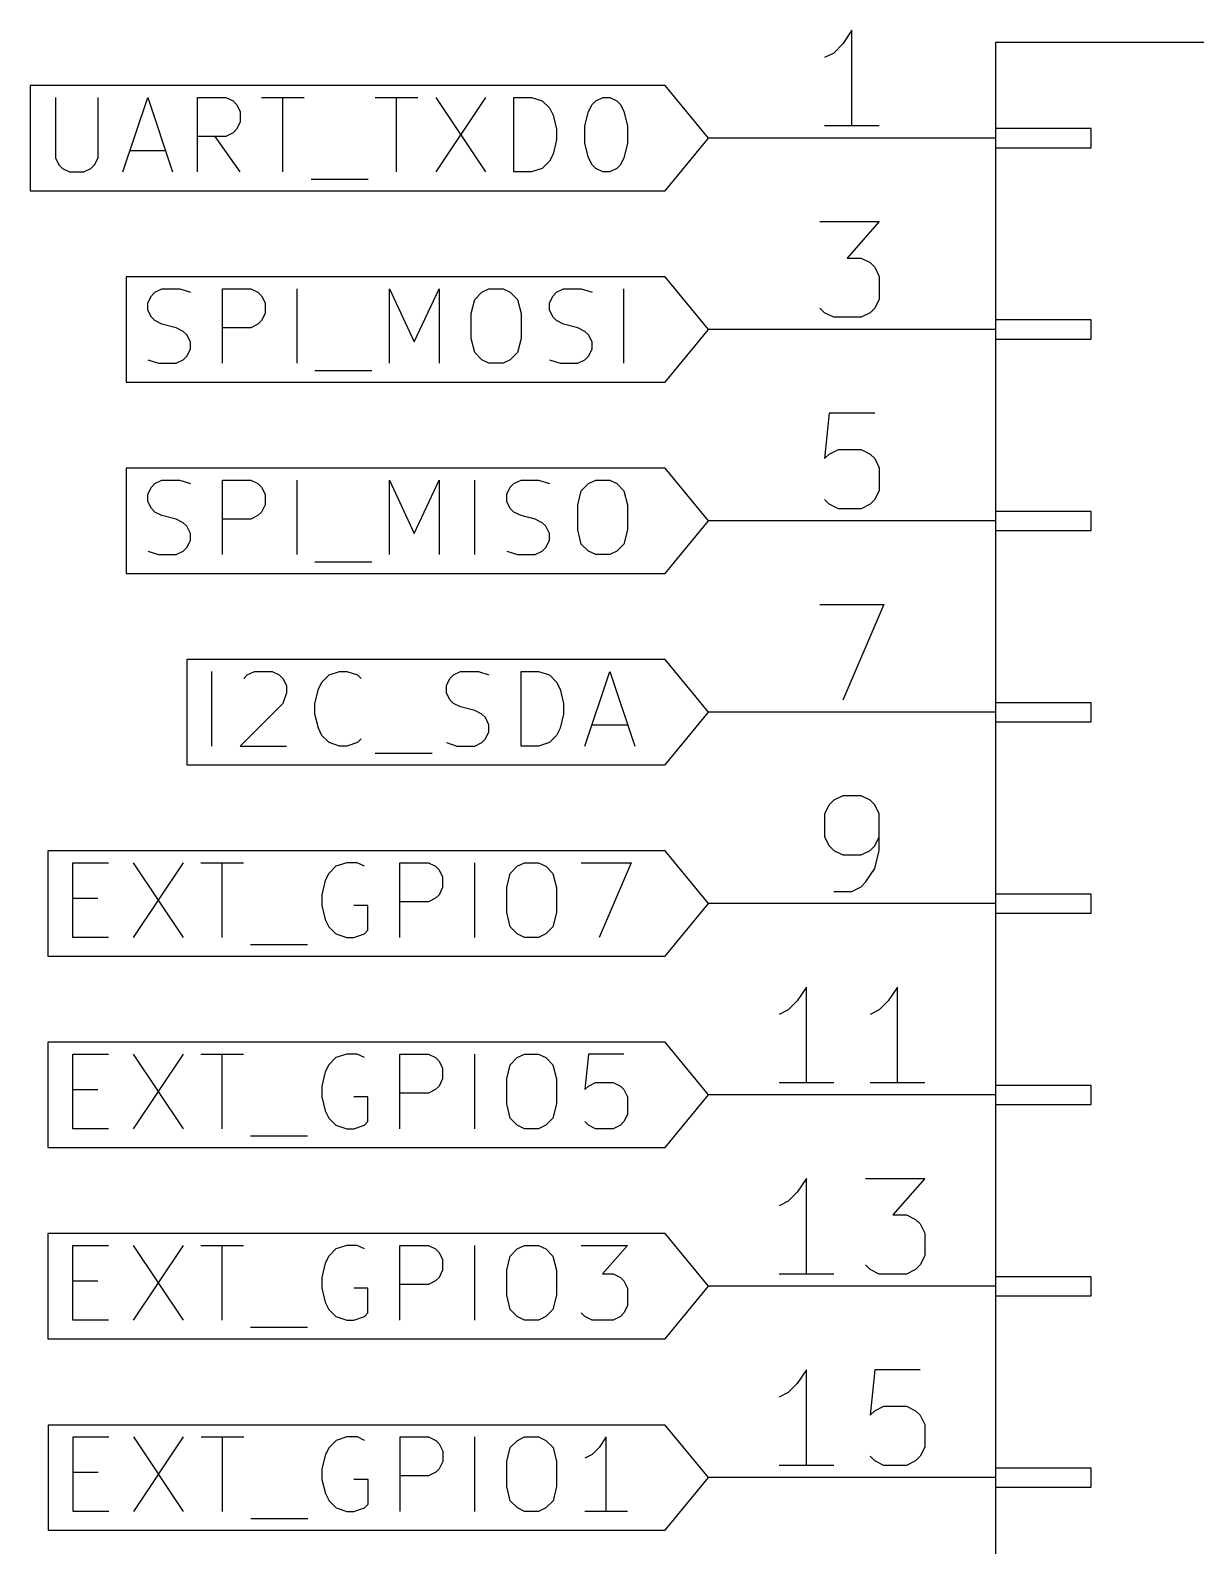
# Model space of a CAD drawing. Extents: x 0.4 to 16.1, y -11.3 to -0.4.
# Drawn here: x 9.846 to 10.455, y -7.586 to -6.794 of the extents above; entities that cross this region are included whole.
import ezdxf

# ---------------------------------------------------------------- set-up
doc = ezdxf.new("R2010")
doc.units = 0
doc.header["$MEASUREMENT"] = 0
doc.layers.add('LYELLOW', color=51, linetype='CONTINUOUS')
doc.layers.add('RED2', color=1, linetype='CONTINUOUS')

msp = doc.modelspace()

# ---------------------------------------------------------------- linework, layer by layer
at = {"layer": 'LYELLOW', "linetype": 'CONTINUOUS'}
for p, q in [((10.35, -6.8), (10.35, -8.1)), ((10.55, -6.8), (10.35, -6.8))]:
    msp.add_line(p, q, dxfattribs=at)
at = {"layer": 'RED2', "linetype": 'CONTINUOUS'}
for p, q in [((10.275, -6.79361), (10.2702, -6.80076)), ((10.275, -6.84361), (10.275, -6.79361)), ((10.2702, -6.80076), (10.2655, -6.80552)), ((10.35, -6.8), (10.35, -8.1)), ((10.55, -6.8), (10.35, -6.8)), ((10.35, -6.8), (10.35, -8.1)), ((10.55, -6.8), (10.35, -6.8)), ((10.2655, -6.80552), (10.2607, -6.8079)), ((10.1774, -6.8225), (9.84567, -6.8225)), ((9.84567, -6.8225), (9.84567, -6.85)), ((10.2, -6.85), (10.1774, -6.8225)), ((9.85877, -6.82864), (9.85877, -6.86021)), ((9.88105, -6.86021), (9.88105, -6.82864)), ((9.89405, -6.86764), (9.90705, -6.82864)), ((9.90705, -6.82864), (9.92005, -6.86764)), ((9.93305, -6.86764), (9.93305, -6.82864)), ((9.93305, -6.82864), (9.94791, -6.82864)), ((9.94791, -6.82864), (9.95162, -6.8305)), ((9.95162, -6.8305), (9.95348, -6.83235)), ((9.95348, -6.83235), (9.95534, -6.83607)), ((9.96648, -6.82864), (9.98877, -6.82864)), ((9.97762, -6.86764), (9.97762, -6.82864)), ((10.0259, -6.82864), (10.0482, -6.82864)), ((10.0371, -6.86764), (10.0371, -6.82864)), ((10.0575, -6.82864), (10.0835, -6.86764)), ((10.0835, -6.82864), (10.0575, -6.86764)), ((10.0983, -6.86764), (10.0983, -6.82864)), ((10.0983, -6.82864), (10.1076, -6.82864)), ((10.1076, -6.82864), (10.1132, -6.8305)), ((10.1132, -6.8305), (10.1169, -6.83421)), ((10.1169, -6.83421), (10.1188, -6.83793)), ((10.1373, -6.83607), (10.1392, -6.83235)), ((10.1392, -6.83235), (10.1411, -6.8305)), ((10.1411, -6.8305), (10.1448, -6.82864)), ((10.1448, -6.82864), (10.1485, -6.82864)), ((10.1485, -6.82864), (10.1522, -6.8305)), ((10.1522, -6.8305), (10.1541, -6.83235)), ((10.1541, -6.83235), (10.1559, -6.83607)), ((9.95534, -6.84164), (9.95348, -6.84535)), ((9.95534, -6.83607), (9.95534, -6.84164)), ((10.1188, -6.83793), (10.1206, -6.84535)), ((10.1355, -6.8435), (10.1373, -6.83607)), ((10.1559, -6.83607), (10.1578, -6.8435)), ((9.84567, -6.85), (9.84567, -6.8775)), ((9.94791, -6.84907), (9.93305, -6.84907)), ((9.95534, -6.86764), (9.94234, -6.84907)), ((9.95162, -6.84721), (9.94791, -6.84907)), ((9.95348, -6.84535), (9.95162, -6.84721)), ((10.1206, -6.84535), (10.1206, -6.85093)), ((10.1355, -6.85278), (10.1355, -6.8435)), ((10.1578, -6.8435), (10.1578, -6.85278)), ((10.1774, -6.8775), (10.2, -6.85)), ((10.35, -6.85), (10.2, -6.85)), ((10.2893, -6.84361), (10.2607, -6.84361)), ((10.35, -6.845), (10.35, -6.855)), ((10.4, -6.845), (10.35, -6.845)), ((10.4, -6.855), (10.4, -6.845)), ((9.89777, -6.8565), (9.91634, -6.8565)), ((10.1206, -6.85093), (10.1188, -6.85835)), ((10.1373, -6.86021), (10.1355, -6.85278)), ((10.1578, -6.85278), (10.1559, -6.86021)), ((10.35, -6.855), (10.4, -6.855)), ((9.85877, -6.86021), (9.86062, -6.86393)), ((9.86062, -6.86393), (9.86248, -6.86578)), ((9.86248, -6.86578), (9.8662, -6.86764)), ((9.87362, -6.86764), (9.87734, -6.86578)), ((9.87734, -6.86578), (9.8792, -6.86393)), ((9.8792, -6.86393), (9.88105, -6.86021)), ((10.1132, -6.86578), (10.1076, -6.86764)), ((10.1169, -6.86207), (10.1132, -6.86578)), ((10.1188, -6.85835), (10.1169, -6.86207)), ((10.1392, -6.86393), (10.1373, -6.86021)), ((10.1411, -6.86578), (10.1392, -6.86393)), ((10.1448, -6.86764), (10.1411, -6.86578)), ((10.1522, -6.86578), (10.1485, -6.86764)), ((10.1541, -6.86393), (10.1522, -6.86578)), ((10.1559, -6.86021), (10.1541, -6.86393)), ((9.8662, -6.86764), (9.87362, -6.86764)), ((9.99248, -6.87135), (10.0222, -6.87135)), ((10.1076, -6.86764), (10.0983, -6.86764)), ((10.1485, -6.86764), (10.1448, -6.86764)), ((9.84567, -6.8775), (10.1774, -6.8775)), ((10.2583, -6.89361), (10.2893, -6.89361)), ((10.2893, -6.89361), (10.2726, -6.91266)), ((10.2726, -6.91266), (10.2798, -6.91266)), ((10.2798, -6.91266), (10.2845, -6.91504)), ((10.2845, -6.91504), (10.2869, -6.91742)), ((10.2869, -6.91742), (10.2893, -6.92219)), ((10.1774, -6.9225), (9.89581, -6.9225)), ((9.89581, -6.9225), (9.89581, -6.95)), ((9.91077, -6.9305), (9.91448, -6.92864)), ((9.91448, -6.92864), (9.92377, -6.92864)), ((9.92377, -6.92864), (9.92934, -6.9305)), ((9.94605, -6.96764), (9.94605, -6.92864)), ((9.94605, -6.92864), (9.96091, -6.92864)), ((9.96091, -6.92864), (9.96462, -6.9305)), ((9.98505, -6.96764), (9.98505, -6.92864)), ((10.0333, -6.96764), (10.0333, -6.92864)), ((10.0333, -6.92864), (10.0463, -6.9565)), ((10.0463, -6.9565), (10.0593, -6.92864)), ((10.0593, -6.92864), (10.0593, -6.96764)), ((10.0816, -6.9305), (10.0853, -6.92864)), ((10.0853, -6.92864), (10.0928, -6.92864)), ((10.0928, -6.92864), (10.0965, -6.9305)), ((10.1206, -6.9305), (10.1243, -6.92864)), ((10.1243, -6.92864), (10.1336, -6.92864)), ((10.1336, -6.92864), (10.1392, -6.9305)), ((10.1559, -6.96764), (10.1559, -6.92864)), ((10.2, -6.95), (10.1774, -6.9225)), ((10.2893, -6.92219), (10.2893, -6.93409)), ((9.90705, -6.93607), (9.90891, -6.93235)), ((9.90705, -6.93978), (9.90705, -6.93607)), ((9.90891, -6.93235), (9.91077, -6.9305)), ((9.96462, -6.9305), (9.96648, -6.93235)), ((9.96648, -6.93235), (9.96834, -6.93607)), ((9.96834, -6.93607), (9.96834, -6.94164)), ((10.0761, -6.94164), (10.0779, -6.93421)), ((10.0779, -6.93421), (10.0816, -6.9305)), ((10.0965, -6.9305), (10.1002, -6.93421)), ((10.1002, -6.93421), (10.1021, -6.94164)), ((10.1169, -6.93607), (10.1188, -6.93235)), ((10.1169, -6.93978), (10.1169, -6.93607)), ((10.1188, -6.93235), (10.1206, -6.9305)), ((10.2893, -6.93409), (10.2869, -6.93885)), ((9.90891, -6.9435), (9.90705, -6.93978)), ((9.91077, -6.94535), (9.90891, -6.9435)), ((9.91448, -6.94721), (9.91077, -6.94535)), ((9.96648, -6.94535), (9.96462, -6.94721)), ((9.96834, -6.94164), (9.96648, -6.94535)), ((10.0761, -6.95464), (10.0761, -6.94164)), ((10.1021, -6.94164), (10.1021, -6.95464)), ((10.1188, -6.9435), (10.1169, -6.93978)), ((10.1206, -6.94535), (10.1188, -6.9435)), ((10.1243, -6.94721), (10.1206, -6.94535)), ((10.2607, -6.94123), (10.2583, -6.93885)), ((10.2655, -6.94361), (10.2607, -6.94123)), ((10.2798, -6.94361), (10.2655, -6.94361)), ((10.2845, -6.94123), (10.2798, -6.94361)), ((10.2869, -6.93885), (10.2845, -6.94123)), ((10.35, -6.945), (10.35, -6.955)), ((10.4, -6.945), (10.35, -6.945)), ((10.4, -6.955), (10.4, -6.945)), ((9.89581, -6.95), (9.89581, -6.9775)), ((9.92191, -6.94907), (9.91448, -6.94721)), ((9.92562, -6.95093), (9.92191, -6.94907)), ((9.92748, -6.95278), (9.92562, -6.95093)), ((9.92934, -6.9565), (9.92748, -6.95278)), ((9.96091, -6.94907), (9.94605, -6.94907)), ((9.96462, -6.94721), (9.96091, -6.94907)), ((10.1318, -6.94907), (10.1243, -6.94721)), ((10.1355, -6.95093), (10.1318, -6.94907)), ((10.1373, -6.95278), (10.1355, -6.95093)), ((10.1392, -6.9565), (10.1373, -6.95278)), ((10.1774, -6.9775), (10.2, -6.95)), ((10.35, -6.95), (10.2, -6.95)), ((9.92748, -6.96393), (9.92934, -6.96021)), ((9.92934, -6.96021), (9.92934, -6.9565)), ((10.0779, -6.96207), (10.0761, -6.95464)), ((10.1021, -6.95464), (10.1002, -6.96207)), ((10.1373, -6.96393), (10.1392, -6.96021)), ((10.1392, -6.96021), (10.1392, -6.9565)), ((10.35, -6.955), (10.4, -6.955)), ((9.90705, -6.96578), (9.91262, -6.96764)), ((9.91262, -6.96764), (9.92191, -6.96764)), ((9.92191, -6.96764), (9.92562, -6.96578)), ((9.92562, -6.96578), (9.92748, -6.96393)), ((10.0816, -6.96578), (10.0779, -6.96207)), ((10.0853, -6.96764), (10.0816, -6.96578)), ((10.0928, -6.96764), (10.0853, -6.96764)), ((10.0965, -6.96578), (10.0928, -6.96764)), ((10.1002, -6.96207), (10.0965, -6.96578)), ((10.1169, -6.96578), (10.1225, -6.96764)), ((10.1225, -6.96764), (10.1318, -6.96764)), ((10.1318, -6.96764), (10.1355, -6.96578)), ((10.1355, -6.96578), (10.1373, -6.96393)), ((9.99434, -6.97135), (10.0241, -6.97135)), ((9.89581, -6.9775), (10.1774, -6.9775)), ((10.2631, -6.99361), (10.2607, -7.01742)), ((10.2869, -6.99361), (10.2631, -6.99361)), ((10.2607, -7.01742), (10.2631, -7.01504)), ((10.2631, -7.01504), (10.2679, -7.01266)), ((10.2679, -7.01266), (10.2798, -7.01266)), ((10.2798, -7.01266), (10.2845, -7.01504)), ((10.2845, -7.01504), (10.2869, -7.01742)), ((10.1774, -7.0225), (9.89581, -7.0225)), ((9.89581, -7.0225), (9.89581, -7.05)), ((10.2, -7.05), (10.1774, -7.0225)), ((10.2869, -7.01742), (10.2893, -7.02219)), ((10.2893, -7.02219), (10.2893, -7.03409)), ((9.90705, -7.03607), (9.90891, -7.03235)), ((9.90891, -7.03235), (9.91077, -7.0305)), ((9.91077, -7.0305), (9.91448, -7.02864)), ((9.91448, -7.02864), (9.92377, -7.02864)), ((9.92377, -7.02864), (9.92934, -7.0305)), ((9.94605, -7.06764), (9.94605, -7.02864)), ((9.94605, -7.02864), (9.96091, -7.02864)), ((9.96091, -7.02864), (9.96462, -7.0305)), ((9.96462, -7.0305), (9.96648, -7.03235)), ((9.96648, -7.03235), (9.96834, -7.03607)), ((9.98505, -7.06764), (9.98505, -7.02864)), ((10.0333, -7.06764), (10.0333, -7.02864)), ((10.0333, -7.02864), (10.0463, -7.0565)), ((10.0463, -7.0565), (10.0593, -7.02864)), ((10.0593, -7.02864), (10.0593, -7.06764)), ((10.0779, -7.06764), (10.0779, -7.02864)), ((10.0946, -7.03607), (10.0965, -7.03235)), ((10.0965, -7.03235), (10.0983, -7.0305)), ((10.0983, -7.0305), (10.1021, -7.02864)), ((10.1021, -7.02864), (10.1113, -7.02864)), ((10.1113, -7.02864), (10.1169, -7.0305)), ((10.1336, -7.03421), (10.1373, -7.0305)), ((10.1373, -7.0305), (10.1411, -7.02864)), ((10.1411, -7.02864), (10.1485, -7.02864)), ((10.1485, -7.02864), (10.1522, -7.0305)), ((10.1522, -7.0305), (10.1559, -7.03421)), ((9.90705, -7.03978), (9.90705, -7.03607)), ((9.90891, -7.0435), (9.90705, -7.03978)), ((9.96834, -7.03607), (9.96834, -7.04164)), ((10.0946, -7.03978), (10.0946, -7.03607)), ((10.0965, -7.0435), (10.0946, -7.03978)), ((10.1318, -7.04164), (10.1336, -7.03421)), ((10.1559, -7.03421), (10.1578, -7.04164)), ((10.2631, -7.04123), (10.2607, -7.03885)), ((10.2869, -7.03885), (10.2845, -7.04123)), ((10.2893, -7.03409), (10.2869, -7.03885)), ((9.91077, -7.04535), (9.90891, -7.0435)), ((9.91448, -7.04721), (9.91077, -7.04535)), ((9.92191, -7.04907), (9.91448, -7.04721)), ((9.96462, -7.04721), (9.96091, -7.04907)), ((9.96648, -7.04535), (9.96462, -7.04721)), ((9.96834, -7.04164), (9.96648, -7.04535)), ((10.0983, -7.04535), (10.0965, -7.0435)), ((10.1021, -7.04721), (10.0983, -7.04535)), ((10.1095, -7.04907), (10.1021, -7.04721)), ((10.1318, -7.05464), (10.1318, -7.04164)), ((10.1578, -7.04164), (10.1578, -7.05464)), ((10.2679, -7.04361), (10.2631, -7.04123)), ((10.2798, -7.04361), (10.2679, -7.04361)), ((10.2845, -7.04123), (10.2798, -7.04361)), ((10.35, -7.045), (10.35, -7.055)), ((10.4, -7.045), (10.35, -7.045)), ((10.4, -7.055), (10.4, -7.045)), ((9.89581, -7.05), (9.89581, -7.0775)), ((9.92562, -7.05093), (9.92191, -7.04907)), ((9.92748, -7.05278), (9.92562, -7.05093)), ((9.92934, -7.0565), (9.92748, -7.05278)), ((9.96091, -7.04907), (9.94605, -7.04907)), ((10.1132, -7.05093), (10.1095, -7.04907)), ((10.1151, -7.05278), (10.1132, -7.05093)), ((10.1169, -7.0565), (10.1151, -7.05278)), ((10.1336, -7.06207), (10.1318, -7.05464)), ((10.1578, -7.05464), (10.1559, -7.06207)), ((10.1774, -7.0775), (10.2, -7.05)), ((10.35, -7.05), (10.2, -7.05)), ((10.35, -7.055), (10.4, -7.055)), ((9.92562, -7.06578), (9.92748, -7.06393)), ((9.92748, -7.06393), (9.92934, -7.06021)), ((9.92934, -7.06021), (9.92934, -7.0565)), ((10.1132, -7.06578), (10.1151, -7.06393)), ((10.1151, -7.06393), (10.1169, -7.06021)), ((10.1169, -7.06021), (10.1169, -7.0565)), ((10.1373, -7.06578), (10.1336, -7.06207)), ((10.1559, -7.06207), (10.1522, -7.06578)), ((9.90705, -7.06578), (9.91262, -7.06764)), ((9.91262, -7.06764), (9.92191, -7.06764)), ((9.92191, -7.06764), (9.92562, -7.06578)), ((9.99434, -7.07135), (10.0241, -7.07135)), ((10.0946, -7.06578), (10.1002, -7.06764)), ((10.1002, -7.06764), (10.1095, -7.06764)), ((10.1095, -7.06764), (10.1132, -7.06578)), ((10.1411, -7.06764), (10.1373, -7.06578)), ((10.1485, -7.06764), (10.1411, -7.06764)), ((10.1522, -7.06578), (10.1485, -7.06764)), ((9.89581, -7.0775), (10.1774, -7.0775)), ((10.2583, -7.09361), (10.2917, -7.09361)), ((10.2917, -7.09361), (10.2702, -7.14361)), ((10.1774, -7.1225), (9.92739, -7.1225)), ((9.92739, -7.1225), (9.92739, -7.15)), ((10.2, -7.15), (10.1774, -7.1225)), ((9.94048, -7.16764), (9.94048, -7.12864)), ((9.9572, -7.13235), (9.95905, -7.1305)), ((9.95905, -7.1305), (9.96277, -7.12864)), ((9.96277, -7.12864), (9.97205, -7.12864)), ((9.97205, -7.12864), (9.97577, -7.1305)), ((9.97577, -7.1305), (9.97762, -7.13235)), ((9.97762, -7.13235), (9.97948, -7.13607)), ((9.9962, -7.13793), (9.99805, -7.13421)), ((9.99805, -7.13421), (10.0018, -7.1305)), ((10.0018, -7.1305), (10.0073, -7.12864)), ((10.0073, -7.12864), (10.0111, -7.12864)), ((10.0111, -7.12864), (10.0166, -7.1305)), ((10.0166, -7.1305), (10.0185, -7.13235)), ((10.0631, -7.13607), (10.0649, -7.13235)), ((10.0649, -7.13235), (10.0668, -7.1305)), ((10.0668, -7.1305), (10.0705, -7.12864)), ((10.0705, -7.12864), (10.0798, -7.12864)), ((10.0798, -7.12864), (10.0853, -7.1305)), ((10.1021, -7.16764), (10.1021, -7.12864)), ((10.1021, -7.12864), (10.1113, -7.12864)), ((10.1113, -7.12864), (10.1169, -7.1305)), ((10.1169, -7.1305), (10.1206, -7.13421)), ((10.1206, -7.13421), (10.1225, -7.13793)), ((10.1355, -7.16764), (10.1485, -7.12864)), ((10.1485, -7.12864), (10.1615, -7.16764)), ((9.97948, -7.13978), (9.97762, -7.14535)), ((9.97948, -7.13607), (9.97948, -7.13978)), ((9.99434, -7.14535), (9.9962, -7.13793)), ((10.0631, -7.13978), (10.0631, -7.13607)), ((10.0649, -7.1435), (10.0631, -7.13978)), ((10.1225, -7.13793), (10.1243, -7.14535)), ((9.92739, -7.15), (9.92739, -7.1775)), ((9.97762, -7.14535), (9.95534, -7.16764)), ((9.99434, -7.15093), (9.99434, -7.14535)), ((9.9962, -7.15835), (9.99434, -7.15093)), ((10.0668, -7.14535), (10.0649, -7.1435)), ((10.0705, -7.14721), (10.0668, -7.14535)), ((10.0779, -7.14907), (10.0705, -7.14721)), ((10.0816, -7.15093), (10.0779, -7.14907)), ((10.0835, -7.15278), (10.0816, -7.15093)), ((10.1243, -7.15093), (10.1225, -7.15835)), ((10.1243, -7.14535), (10.1243, -7.15093)), ((10.1774, -7.1775), (10.2, -7.15)), ((10.35, -7.15), (10.2, -7.15)), ((10.35, -7.145), (10.35, -7.155)), ((10.4, -7.145), (10.35, -7.145)), ((10.4, -7.155), (10.4, -7.145)), ((9.99805, -7.16207), (9.9962, -7.15835)), ((10.0853, -7.1565), (10.0835, -7.15278)), ((10.0853, -7.16021), (10.0853, -7.1565)), ((10.1225, -7.15835), (10.1206, -7.16207)), ((10.1392, -7.1565), (10.1578, -7.1565)), ((10.35, -7.155), (10.4, -7.155)), ((10.0018, -7.16578), (9.99805, -7.16207)), ((10.0073, -7.16764), (10.0018, -7.16578)), ((10.0166, -7.16578), (10.0111, -7.16764)), ((10.0185, -7.16393), (10.0166, -7.16578)), ((10.0631, -7.16578), (10.0686, -7.16764)), ((10.0779, -7.16764), (10.0816, -7.16578)), ((10.0816, -7.16578), (10.0835, -7.16393)), ((10.0835, -7.16393), (10.0853, -7.16021)), ((10.1169, -7.16578), (10.1113, -7.16764)), ((10.1206, -7.16207), (10.1169, -7.16578)), ((9.95534, -7.16764), (9.97948, -7.16764)), ((10.0111, -7.16764), (10.0073, -7.16764)), ((10.0259, -7.17135), (10.0556, -7.17135)), ((10.0686, -7.16764), (10.0779, -7.16764)), ((10.1113, -7.16764), (10.1021, -7.16764)), ((9.92739, -7.1775), (10.1774, -7.1775)), ((10.2631, -7.19837), (10.2607, -7.20314)), ((10.2655, -7.196), (10.2631, -7.19837)), ((10.2702, -7.19361), (10.2655, -7.196)), ((10.2798, -7.19361), (10.2702, -7.19361)), ((10.2845, -7.196), (10.2798, -7.19361)), ((10.2869, -7.19837), (10.2845, -7.196)), ((10.2893, -7.20314), (10.2869, -7.19837)), ((10.2607, -7.20314), (10.2607, -7.21504)), ((10.2893, -7.22219), (10.2893, -7.20314)), ((10.1774, -7.22248), (9.85481, -7.22248)), ((9.85481, -7.22248), (9.85481, -7.25)), ((10.2, -7.25), (10.1774, -7.22248)), ((10.2607, -7.21504), (10.2631, -7.2198)), ((10.2631, -7.2198), (10.2655, -7.22219)), ((10.2655, -7.22219), (10.2702, -7.22457)), ((10.2798, -7.22457), (10.2845, -7.22219)), ((10.2845, -7.22219), (10.2869, -7.2198)), ((10.2869, -7.2198), (10.2893, -7.21504)), ((10.2869, -7.23171), (10.2893, -7.22219)), ((9.86791, -7.26765), (9.86791, -7.22863)), ((9.86791, -7.22863), (9.88649, -7.22863)), ((9.8995, -7.22863), (9.92551, -7.26765)), ((9.92551, -7.22863), (9.8995, -7.26765)), ((9.9348, -7.22863), (9.95709, -7.22863)), ((9.94594, -7.26765), (9.94594, -7.22863)), ((10.011, -7.22863), (10.0054, -7.23049)), ((10.0165, -7.22863), (10.011, -7.22863)), ((10.0203, -7.23049), (10.0165, -7.22863)), ((10.0388, -7.26765), (10.0388, -7.22863)), ((10.0388, -7.22863), (10.0537, -7.22863)), ((10.0537, -7.22863), (10.0574, -7.23049)), ((10.0779, -7.26765), (10.0779, -7.22863)), ((10.1001, -7.23049), (10.1039, -7.22863)), ((10.1039, -7.22863), (10.1113, -7.22863)), ((10.1113, -7.22863), (10.115, -7.23049)), ((10.1336, -7.22863), (10.1596, -7.22863)), ((10.1596, -7.22863), (10.1429, -7.26765)), ((10.2702, -7.22457), (10.2798, -7.22457)), ((9.99982, -7.23792), (9.99797, -7.24535)), ((10.0017, -7.2342), (9.99982, -7.23792)), ((10.0054, -7.23049), (10.0017, -7.2342)), ((10.0574, -7.23049), (10.0593, -7.23235)), ((10.0593, -7.23235), (10.0611, -7.23606)), ((10.0611, -7.23606), (10.0611, -7.24164)), ((10.0946, -7.24164), (10.0964, -7.2342)), ((10.0964, -7.2342), (10.1001, -7.23049)), ((10.115, -7.23049), (10.1187, -7.2342)), ((10.1187, -7.2342), (10.1206, -7.24164)), ((10.2821, -7.23885), (10.2869, -7.23171)), ((9.99797, -7.24535), (9.99797, -7.25093)), ((10.0593, -7.24535), (10.0574, -7.24721)), ((10.0611, -7.24164), (10.0593, -7.24535)), ((10.0946, -7.25464), (10.0946, -7.24164)), ((10.1206, -7.24164), (10.1206, -7.25464)), ((10.2655, -7.24361), (10.275, -7.24361)), ((10.275, -7.24361), (10.2798, -7.24123)), ((10.2798, -7.24123), (10.2821, -7.23885)), ((10.35, -7.245), (10.35, -7.255)), ((10.4, -7.245), (10.35, -7.245)), ((10.4, -7.255), (10.4, -7.245)), ((9.85481, -7.25), (9.85481, -7.27752)), ((9.86791, -7.24721), (9.88092, -7.24721)), ((9.99797, -7.25093), (9.99982, -7.25836)), ((10.0221, -7.25093), (10.0147, -7.25093)), ((10.0221, -7.26393), (10.0221, -7.25093)), ((10.0537, -7.24907), (10.0388, -7.24907)), ((10.0574, -7.24721), (10.0537, -7.24907)), ((10.1774, -7.27752), (10.2, -7.25)), ((10.35, -7.25), (10.2, -7.25)), ((9.99982, -7.25836), (10.0017, -7.26207)), ((10.0017, -7.26207), (10.0054, -7.26579)), ((10.0964, -7.26207), (10.0946, -7.25464)), ((10.1001, -7.26579), (10.0964, -7.26207)), ((10.1187, -7.26207), (10.115, -7.26579)), ((10.1206, -7.25464), (10.1187, -7.26207)), ((10.35, -7.255), (10.4, -7.255)), ((9.88649, -7.26765), (9.86791, -7.26765)), ((10.0054, -7.26579), (10.011, -7.26765)), ((10.011, -7.26765), (10.0147, -7.26765)), ((10.0147, -7.26765), (10.0203, -7.26579)), ((10.0203, -7.26579), (10.0221, -7.26393)), ((10.1039, -7.26765), (10.1001, -7.26579)), ((10.1113, -7.26765), (10.1039, -7.26765)), ((10.115, -7.26579), (10.1113, -7.26765)), ((9.85481, -7.27752), (10.1774, -7.27752)), ((9.96081, -7.27136), (9.99054, -7.27136)), ((10.2512, -7.29361), (10.2464, -7.30076)), ((10.2512, -7.34361), (10.2512, -7.29361)), ((10.2988, -7.29361), (10.294, -7.30076)), ((10.2988, -7.34361), (10.2988, -7.29361)), ((10.2464, -7.30076), (10.2417, -7.30552)), ((10.294, -7.30076), (10.2893, -7.30552)), ((10.2417, -7.30552), (10.2369, -7.3079)), ((10.2893, -7.30552), (10.2845, -7.3079)), ((10.1774, -7.32248), (9.85481, -7.32248)), ((9.85481, -7.32248), (9.85481, -7.35)), ((10.2, -7.35), (10.1774, -7.32248)), ((9.86791, -7.36765), (9.86791, -7.32863)), ((9.86791, -7.32863), (9.88649, -7.32863)), ((9.8995, -7.32863), (9.92551, -7.36765)), ((9.92551, -7.32863), (9.8995, -7.36765)), ((9.9348, -7.32863), (9.95709, -7.32863)), ((9.94594, -7.36765), (9.94594, -7.32863)), ((10.0054, -7.33049), (10.0017, -7.3342)), ((10.011, -7.32863), (10.0054, -7.33049)), ((10.0165, -7.32863), (10.011, -7.32863)), ((10.0203, -7.33049), (10.0165, -7.32863)), ((10.0388, -7.36765), (10.0388, -7.32863)), ((10.0388, -7.32863), (10.0537, -7.32863)), ((10.0537, -7.32863), (10.0574, -7.33049)), ((10.0574, -7.33049), (10.0593, -7.33235)), ((10.0593, -7.33235), (10.0611, -7.33606)), ((10.0779, -7.36765), (10.0779, -7.32863)), ((10.0964, -7.3342), (10.1001, -7.33049)), ((10.1001, -7.33049), (10.1039, -7.32863)), ((10.1039, -7.32863), (10.1113, -7.32863)), ((10.1113, -7.32863), (10.115, -7.33049)), ((10.115, -7.33049), (10.1187, -7.3342)), ((10.1373, -7.32863), (10.1355, -7.34721)), ((10.1559, -7.32863), (10.1373, -7.32863)), ((9.99982, -7.33792), (9.99797, -7.34535)), ((10.0017, -7.3342), (9.99982, -7.33792)), ((10.0611, -7.33606), (10.0611, -7.34164)), ((10.0946, -7.34164), (10.0964, -7.3342)), ((10.1187, -7.3342), (10.1206, -7.34164)), ((9.86791, -7.34721), (9.88092, -7.34721)), ((9.99797, -7.34535), (9.99797, -7.35093)), ((10.0537, -7.34907), (10.0388, -7.34907)), ((10.0574, -7.34721), (10.0537, -7.34907)), ((10.0593, -7.34535), (10.0574, -7.34721)), ((10.0611, -7.34164), (10.0593, -7.34535)), ((10.0946, -7.35464), (10.0946, -7.34164)), ((10.1206, -7.34164), (10.1206, -7.35464)), ((10.1355, -7.34721), (10.1373, -7.34535)), ((10.1373, -7.34535), (10.141, -7.3435)), ((10.141, -7.3435), (10.1503, -7.3435)), ((10.1503, -7.3435), (10.154, -7.34535)), ((10.154, -7.34535), (10.1559, -7.34721)), ((10.1559, -7.34721), (10.1577, -7.35093)), ((10.2655, -7.34361), (10.2369, -7.34361)), ((10.3131, -7.34361), (10.2845, -7.34361)), ((10.35, -7.345), (10.35, -7.355)), ((10.4, -7.345), (10.35, -7.345)), ((10.4, -7.355), (10.4, -7.345)), ((9.85481, -7.35), (9.85481, -7.37752)), ((9.99797, -7.35093), (9.99982, -7.35836)), ((10.0221, -7.35093), (10.0147, -7.35093)), ((10.0221, -7.36393), (10.0221, -7.35093)), ((10.0964, -7.36207), (10.0946, -7.35464)), ((10.1206, -7.35464), (10.1187, -7.36207)), ((10.1577, -7.35093), (10.1577, -7.36022)), ((10.1774, -7.37752), (10.2, -7.35)), ((10.35, -7.35), (10.2, -7.35)), ((10.35, -7.355), (10.4, -7.355)), ((9.99982, -7.35836), (10.0017, -7.36207)), ((10.0017, -7.36207), (10.0054, -7.36579)), ((10.0203, -7.36579), (10.0221, -7.36393)), ((10.1001, -7.36579), (10.0964, -7.36207)), ((10.1187, -7.36207), (10.115, -7.36579)), ((10.1373, -7.36579), (10.1355, -7.36393)), ((10.1559, -7.36393), (10.154, -7.36579)), ((10.1577, -7.36022), (10.1559, -7.36393)), ((9.88649, -7.36765), (9.86791, -7.36765)), ((9.96081, -7.37136), (9.99054, -7.37136)), ((10.0054, -7.36579), (10.011, -7.36765)), ((10.011, -7.36765), (10.0147, -7.36765)), ((10.0147, -7.36765), (10.0203, -7.36579)), ((10.1039, -7.36765), (10.1001, -7.36579)), ((10.1113, -7.36765), (10.1039, -7.36765)), ((10.115, -7.36579), (10.1113, -7.36765)), ((10.141, -7.36765), (10.1373, -7.36579)), ((10.1503, -7.36765), (10.141, -7.36765)), ((10.154, -7.36579), (10.1503, -7.36765)), ((9.85481, -7.37752), (10.1774, -7.37752)), ((10.2512, -7.39361), (10.2464, -7.40076)), ((10.2512, -7.44361), (10.2512, -7.39361)), ((10.2821, -7.39361), (10.3131, -7.39361)), ((10.3131, -7.39361), (10.2964, -7.41266)), ((10.2464, -7.40076), (10.2417, -7.40552)), ((10.2417, -7.40552), (10.2369, -7.4079)), ((10.2964, -7.41266), (10.3036, -7.41266)), ((10.3036, -7.41266), (10.3083, -7.41504)), ((10.3083, -7.41504), (10.3107, -7.41742)), ((10.3107, -7.41742), (10.3131, -7.42219)), ((10.1774, -7.42248), (9.85481, -7.42248)), ((9.85481, -7.42248), (9.85481, -7.45)), ((10.2, -7.45), (10.1774, -7.42248)), ((10.3131, -7.42219), (10.3131, -7.43409)), ((9.86791, -7.46765), (9.86791, -7.42863)), ((9.86791, -7.42863), (9.88649, -7.42863)), ((9.8995, -7.42863), (9.92551, -7.46765)), ((9.92551, -7.42863), (9.8995, -7.46765)), ((9.9348, -7.42863), (9.95709, -7.42863)), ((9.94594, -7.46765), (9.94594, -7.42863)), ((10.0017, -7.4342), (9.99982, -7.43792)), ((10.0054, -7.43049), (10.0017, -7.4342)), ((10.011, -7.42863), (10.0054, -7.43049)), ((10.0165, -7.42863), (10.011, -7.42863)), ((10.0203, -7.43049), (10.0165, -7.42863)), ((10.0388, -7.46765), (10.0388, -7.42863)), ((10.0388, -7.42863), (10.0537, -7.42863)), ((10.0537, -7.42863), (10.0574, -7.43049)), ((10.0574, -7.43049), (10.0593, -7.43235)), ((10.0593, -7.43235), (10.0611, -7.43606)), ((10.0611, -7.43606), (10.0611, -7.44164)), ((10.0779, -7.46765), (10.0779, -7.42863)), ((10.0946, -7.44164), (10.0964, -7.4342)), ((10.0964, -7.4342), (10.1001, -7.43049)), ((10.1001, -7.43049), (10.1039, -7.42863)), ((10.1039, -7.42863), (10.1113, -7.42863)), ((10.1113, -7.42863), (10.115, -7.43049)), ((10.115, -7.43049), (10.1187, -7.4342)), ((10.1187, -7.4342), (10.1206, -7.44164)), ((10.1336, -7.42863), (10.1577, -7.42863)), ((10.1577, -7.42863), (10.1447, -7.4435)), ((10.3131, -7.43409), (10.3107, -7.43885)), ((9.99982, -7.43792), (9.99797, -7.44535)), ((10.0611, -7.44164), (10.0593, -7.44535)), ((10.0946, -7.45464), (10.0946, -7.44164)), ((10.1206, -7.44164), (10.1206, -7.45464)), ((10.1447, -7.4435), (10.1503, -7.4435)), ((10.1503, -7.4435), (10.154, -7.44535)), ((10.2655, -7.44361), (10.2369, -7.44361)), ((10.2845, -7.44123), (10.2821, -7.43885)), ((10.2893, -7.44361), (10.2845, -7.44123)), ((10.3036, -7.44361), (10.2893, -7.44361)), ((10.3083, -7.44123), (10.3036, -7.44361)), ((10.3107, -7.43885), (10.3083, -7.44123)), ((9.85481, -7.45), (9.85481, -7.47752)), ((9.86791, -7.44721), (9.88092, -7.44721)), ((9.99797, -7.44535), (9.99797, -7.45093)), ((9.99797, -7.45093), (9.99982, -7.45836)), ((10.0221, -7.45093), (10.0147, -7.45093)), ((10.0221, -7.46393), (10.0221, -7.45093)), ((10.0537, -7.44907), (10.0388, -7.44907)), ((10.0574, -7.44721), (10.0537, -7.44907)), ((10.0593, -7.44535), (10.0574, -7.44721)), ((10.154, -7.44535), (10.1559, -7.44721)), ((10.1559, -7.44721), (10.1577, -7.45093)), ((10.1577, -7.45093), (10.1577, -7.46022)), ((10.1774, -7.47752), (10.2, -7.45)), ((10.35, -7.45), (10.2, -7.45)), ((10.35, -7.445), (10.35, -7.455)), ((10.4, -7.445), (10.35, -7.445)), ((10.4, -7.455), (10.4, -7.445)), ((9.99982, -7.45836), (10.0017, -7.46207)), ((10.0964, -7.46207), (10.0946, -7.45464)), ((10.1206, -7.45464), (10.1187, -7.46207)), ((10.35, -7.455), (10.4, -7.455)), ((9.88649, -7.46765), (9.86791, -7.46765)), ((10.0017, -7.46207), (10.0054, -7.46579)), ((10.0054, -7.46579), (10.011, -7.46765)), ((10.011, -7.46765), (10.0147, -7.46765)), ((10.0147, -7.46765), (10.0203, -7.46579)), ((10.0203, -7.46579), (10.0221, -7.46393)), ((10.1001, -7.46579), (10.0964, -7.46207)), ((10.1039, -7.46765), (10.1001, -7.46579)), ((10.1113, -7.46765), (10.1039, -7.46765)), ((10.115, -7.46579), (10.1113, -7.46765)), ((10.1187, -7.46207), (10.115, -7.46579)), ((10.1355, -7.46579), (10.1336, -7.46393)), ((10.1392, -7.46765), (10.1355, -7.46579)), ((10.1503, -7.46765), (10.1392, -7.46765)), ((10.154, -7.46579), (10.1503, -7.46765)), ((10.1559, -7.46393), (10.154, -7.46579)), ((10.1577, -7.46022), (10.1559, -7.46393)), ((9.96081, -7.47136), (9.99054, -7.47136)), ((9.85481, -7.47752), (10.1774, -7.47752)), ((10.2512, -7.49361), (10.2464, -7.50076)), ((10.2512, -7.54361), (10.2512, -7.49361)), ((10.2869, -7.49361), (10.2845, -7.51742)), ((10.3107, -7.49361), (10.2869, -7.49361)), ((10.2417, -7.50552), (10.2369, -7.5079)), ((10.2464, -7.50076), (10.2417, -7.50552)), ((10.2845, -7.51742), (10.2869, -7.51504)), ((10.2869, -7.51504), (10.2917, -7.51266)), ((10.2917, -7.51266), (10.3036, -7.51266)), ((10.3036, -7.51266), (10.3083, -7.51504)), ((10.3083, -7.51504), (10.3107, -7.51742)), ((10.1774, -7.5225), (9.85496, -7.5225)), ((9.85496, -7.5225), (9.85496, -7.55)), ((10.2, -7.55), (10.1774, -7.5225)), ((10.3107, -7.51742), (10.3131, -7.52219)), ((10.3131, -7.52219), (10.3131, -7.53409)), ((9.86805, -7.56764), (9.86805, -7.52864)), ((9.86805, -7.52864), (9.88662, -7.52864)), ((9.89962, -7.52864), (9.92562, -7.56764)), ((9.92562, -7.52864), (9.89962, -7.56764)), ((9.93491, -7.52864), (9.9572, -7.52864)), ((9.94605, -7.56764), (9.94605, -7.52864)), ((10.0055, -7.5305), (10.0018, -7.53421)), ((10.0111, -7.52864), (10.0055, -7.5305)), ((10.0166, -7.52864), (10.0111, -7.52864)), ((10.0203, -7.5305), (10.0166, -7.52864)), ((10.0389, -7.56764), (10.0389, -7.52864)), ((10.0389, -7.52864), (10.0538, -7.52864)), ((10.0538, -7.52864), (10.0575, -7.5305)), ((10.0575, -7.5305), (10.0593, -7.53235)), ((10.0779, -7.56764), (10.0779, -7.52864)), ((10.0965, -7.53421), (10.1002, -7.5305)), ((10.1002, -7.5305), (10.1039, -7.52864)), ((10.1039, -7.52864), (10.1113, -7.52864)), ((10.1113, -7.52864), (10.1151, -7.5305)), ((10.1151, -7.5305), (10.1188, -7.53421)), ((10.1466, -7.52864), (10.1429, -7.53421)), ((10.1466, -7.56764), (10.1466, -7.52864)), ((9.99991, -7.53793), (9.99805, -7.54535)), ((10.0018, -7.53421), (9.99991, -7.53793)), ((10.0593, -7.53235), (10.0612, -7.53607)), ((10.0612, -7.53607), (10.0612, -7.54164)), ((10.0946, -7.54164), (10.0965, -7.53421)), ((10.1188, -7.53421), (10.1206, -7.54164)), ((10.1392, -7.53793), (10.1355, -7.53978)), ((10.1429, -7.53421), (10.1392, -7.53793)), ((10.2869, -7.54123), (10.2845, -7.53885)), ((10.3107, -7.53885), (10.3083, -7.54123)), ((10.3131, -7.53409), (10.3107, -7.53885)), ((9.86805, -7.54721), (9.88105, -7.54721)), ((9.99805, -7.54535), (9.99805, -7.55093)), ((10.0575, -7.54721), (10.0538, -7.54907)), ((10.0593, -7.54535), (10.0575, -7.54721)), ((10.0612, -7.54164), (10.0593, -7.54535)), ((10.0946, -7.55464), (10.0946, -7.54164)), ((10.1206, -7.54164), (10.1206, -7.55464)), ((10.2655, -7.54361), (10.2369, -7.54361)), ((10.2917, -7.54361), (10.2869, -7.54123)), ((10.3036, -7.54361), (10.2917, -7.54361)), ((10.3083, -7.54123), (10.3036, -7.54361)), ((10.35, -7.545), (10.35, -7.555)), ((10.4, -7.545), (10.35, -7.545)), ((10.4, -7.555), (10.4, -7.545)), ((9.85496, -7.55), (9.85496, -7.5775)), ((9.99805, -7.55093), (9.99991, -7.55835)), ((10.0222, -7.55093), (10.0148, -7.55093)), ((10.0222, -7.56393), (10.0222, -7.55093)), ((10.0538, -7.54907), (10.0389, -7.54907)), ((10.0965, -7.56207), (10.0946, -7.55464)), ((10.1206, -7.55464), (10.1188, -7.56207)), ((10.1774, -7.5775), (10.2, -7.55)), ((10.35, -7.55), (10.2, -7.55)), ((10.35, -7.555), (10.4, -7.555)), ((9.99991, -7.55835), (10.0018, -7.56207)), ((10.0018, -7.56207), (10.0055, -7.56578)), ((10.1002, -7.56578), (10.0965, -7.56207)), ((10.1188, -7.56207), (10.1151, -7.56578)), ((9.88662, -7.56764), (9.86805, -7.56764)), ((10.0055, -7.56578), (10.0111, -7.56764)), ((10.0111, -7.56764), (10.0148, -7.56764)), ((10.0148, -7.56764), (10.0203, -7.56578)), ((10.0203, -7.56578), (10.0222, -7.56393)), ((10.1039, -7.56764), (10.1002, -7.56578)), ((10.1113, -7.56764), (10.1039, -7.56764)), ((10.1151, -7.56578), (10.1113, -7.56764)), ((10.1578, -7.56764), (10.1355, -7.56764)), ((9.85496, -7.5775), (10.1774, -7.5775)), ((9.96091, -7.57135), (9.99062, -7.57135))]:
    msp.add_line(p, q, dxfattribs=at)

doc.saveas('drawing.dxf')
